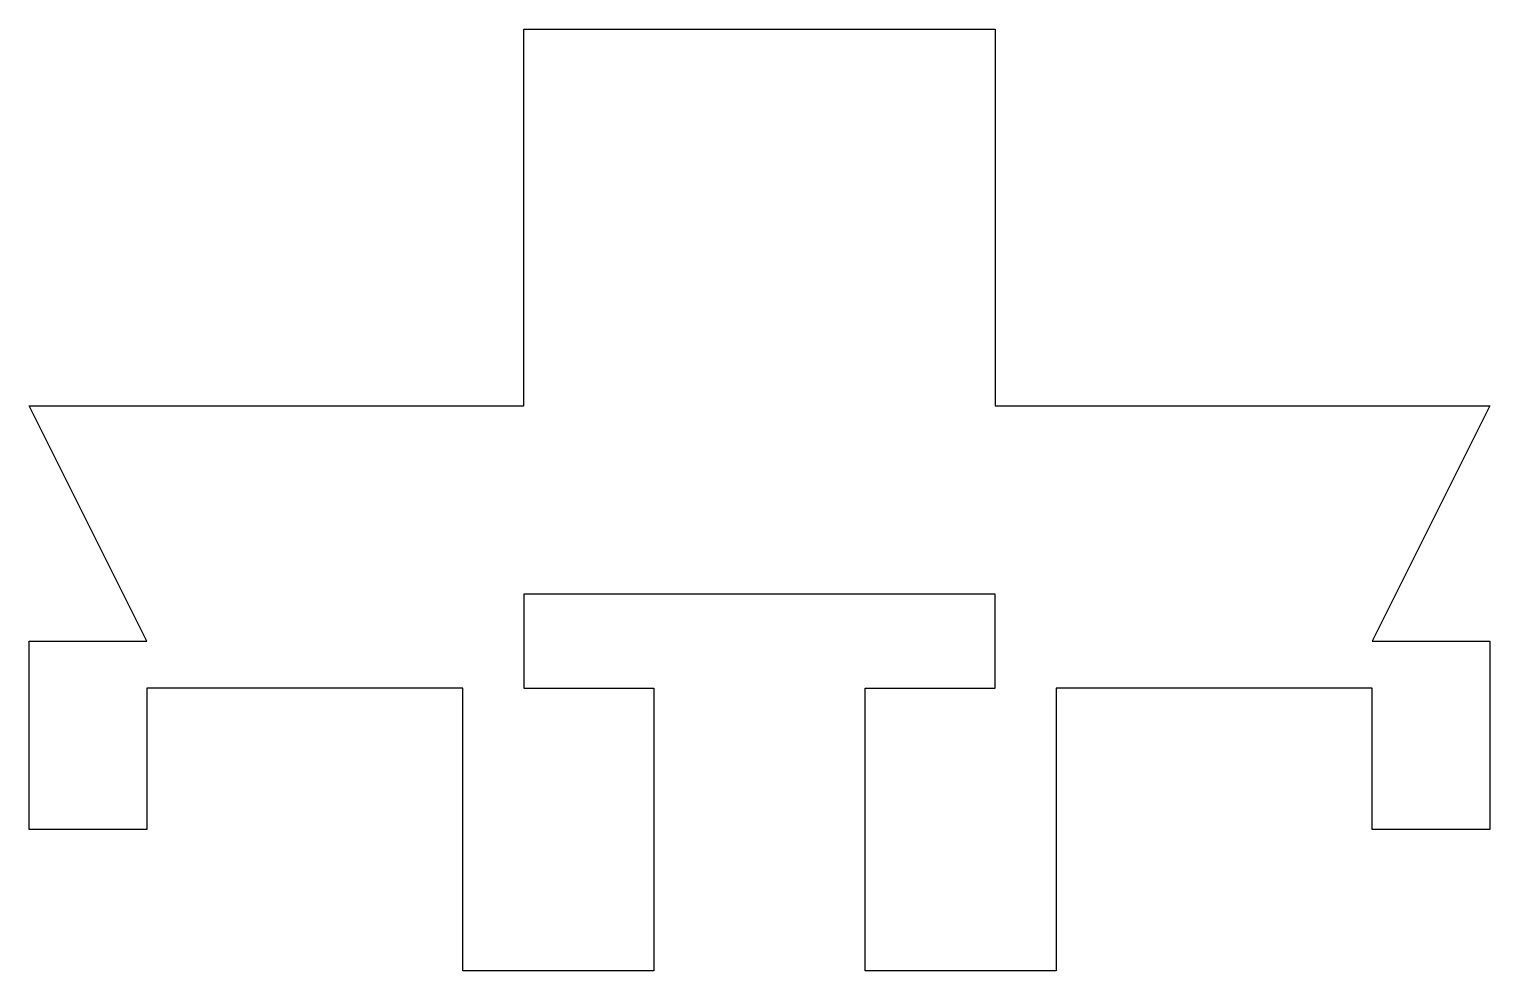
# Model space of a CAD drawing. Header units: metres. Extents: x -78 to 78, y -40 to 60.
import ezdxf

# ---------------------------------------------------------------- set-up
doc = ezdxf.new("R2010")
doc.units = ezdxf.units.M

msp = doc.modelspace()

# ---------------------------------------------------------------- linework, layer by layer
for p, q in [((-25, 20), (-25, 60)), ((-25, 60), (0, 60)), ((0, 60), (25, 60)), ((0, 60), (0, 60)), ((25, 60), (25, 20)), ((-65, -5), (-77.5, 20)), ((-77.5, 20), (-25, 20)), ((25, 20), (77.5, 20)), ((77.5, 20), (65, -5)), ((25, 0), (-25, 0)), ((-25, 0), (-25, -10)), ((25, -10), (25, 0)), ((-77.5, -25), (-77.5, -5)), ((-77.5, -5), (-65, -5)), ((65, -5), (77.5, -5)), ((77.5, -5), (77.5, -25)), ((-31.5, -10), (-65, -10)), ((-65, -10), (-65, -25)), ((-31.5, -40), (-31.5, -10)), ((-25, -10), (-11.2, -10)), ((-11.2, -10), (-11.2, -40)), ((11.2, -40), (11.2, -10)), ((11.2, -10), (25, -10)), ((65, -10), (31.5, -10)), ((31.5, -10), (31.5, -40)), ((65, -25), (65, -10)), ((-65, -25), (-77.5, -25)), ((77.5, -25), (65, -25)), ((-11.2, -40), (-31.5, -40)), ((31.5, -40), (11.2, -40))]:
    msp.add_line(p, q)

doc.saveas('drawing.dxf')
